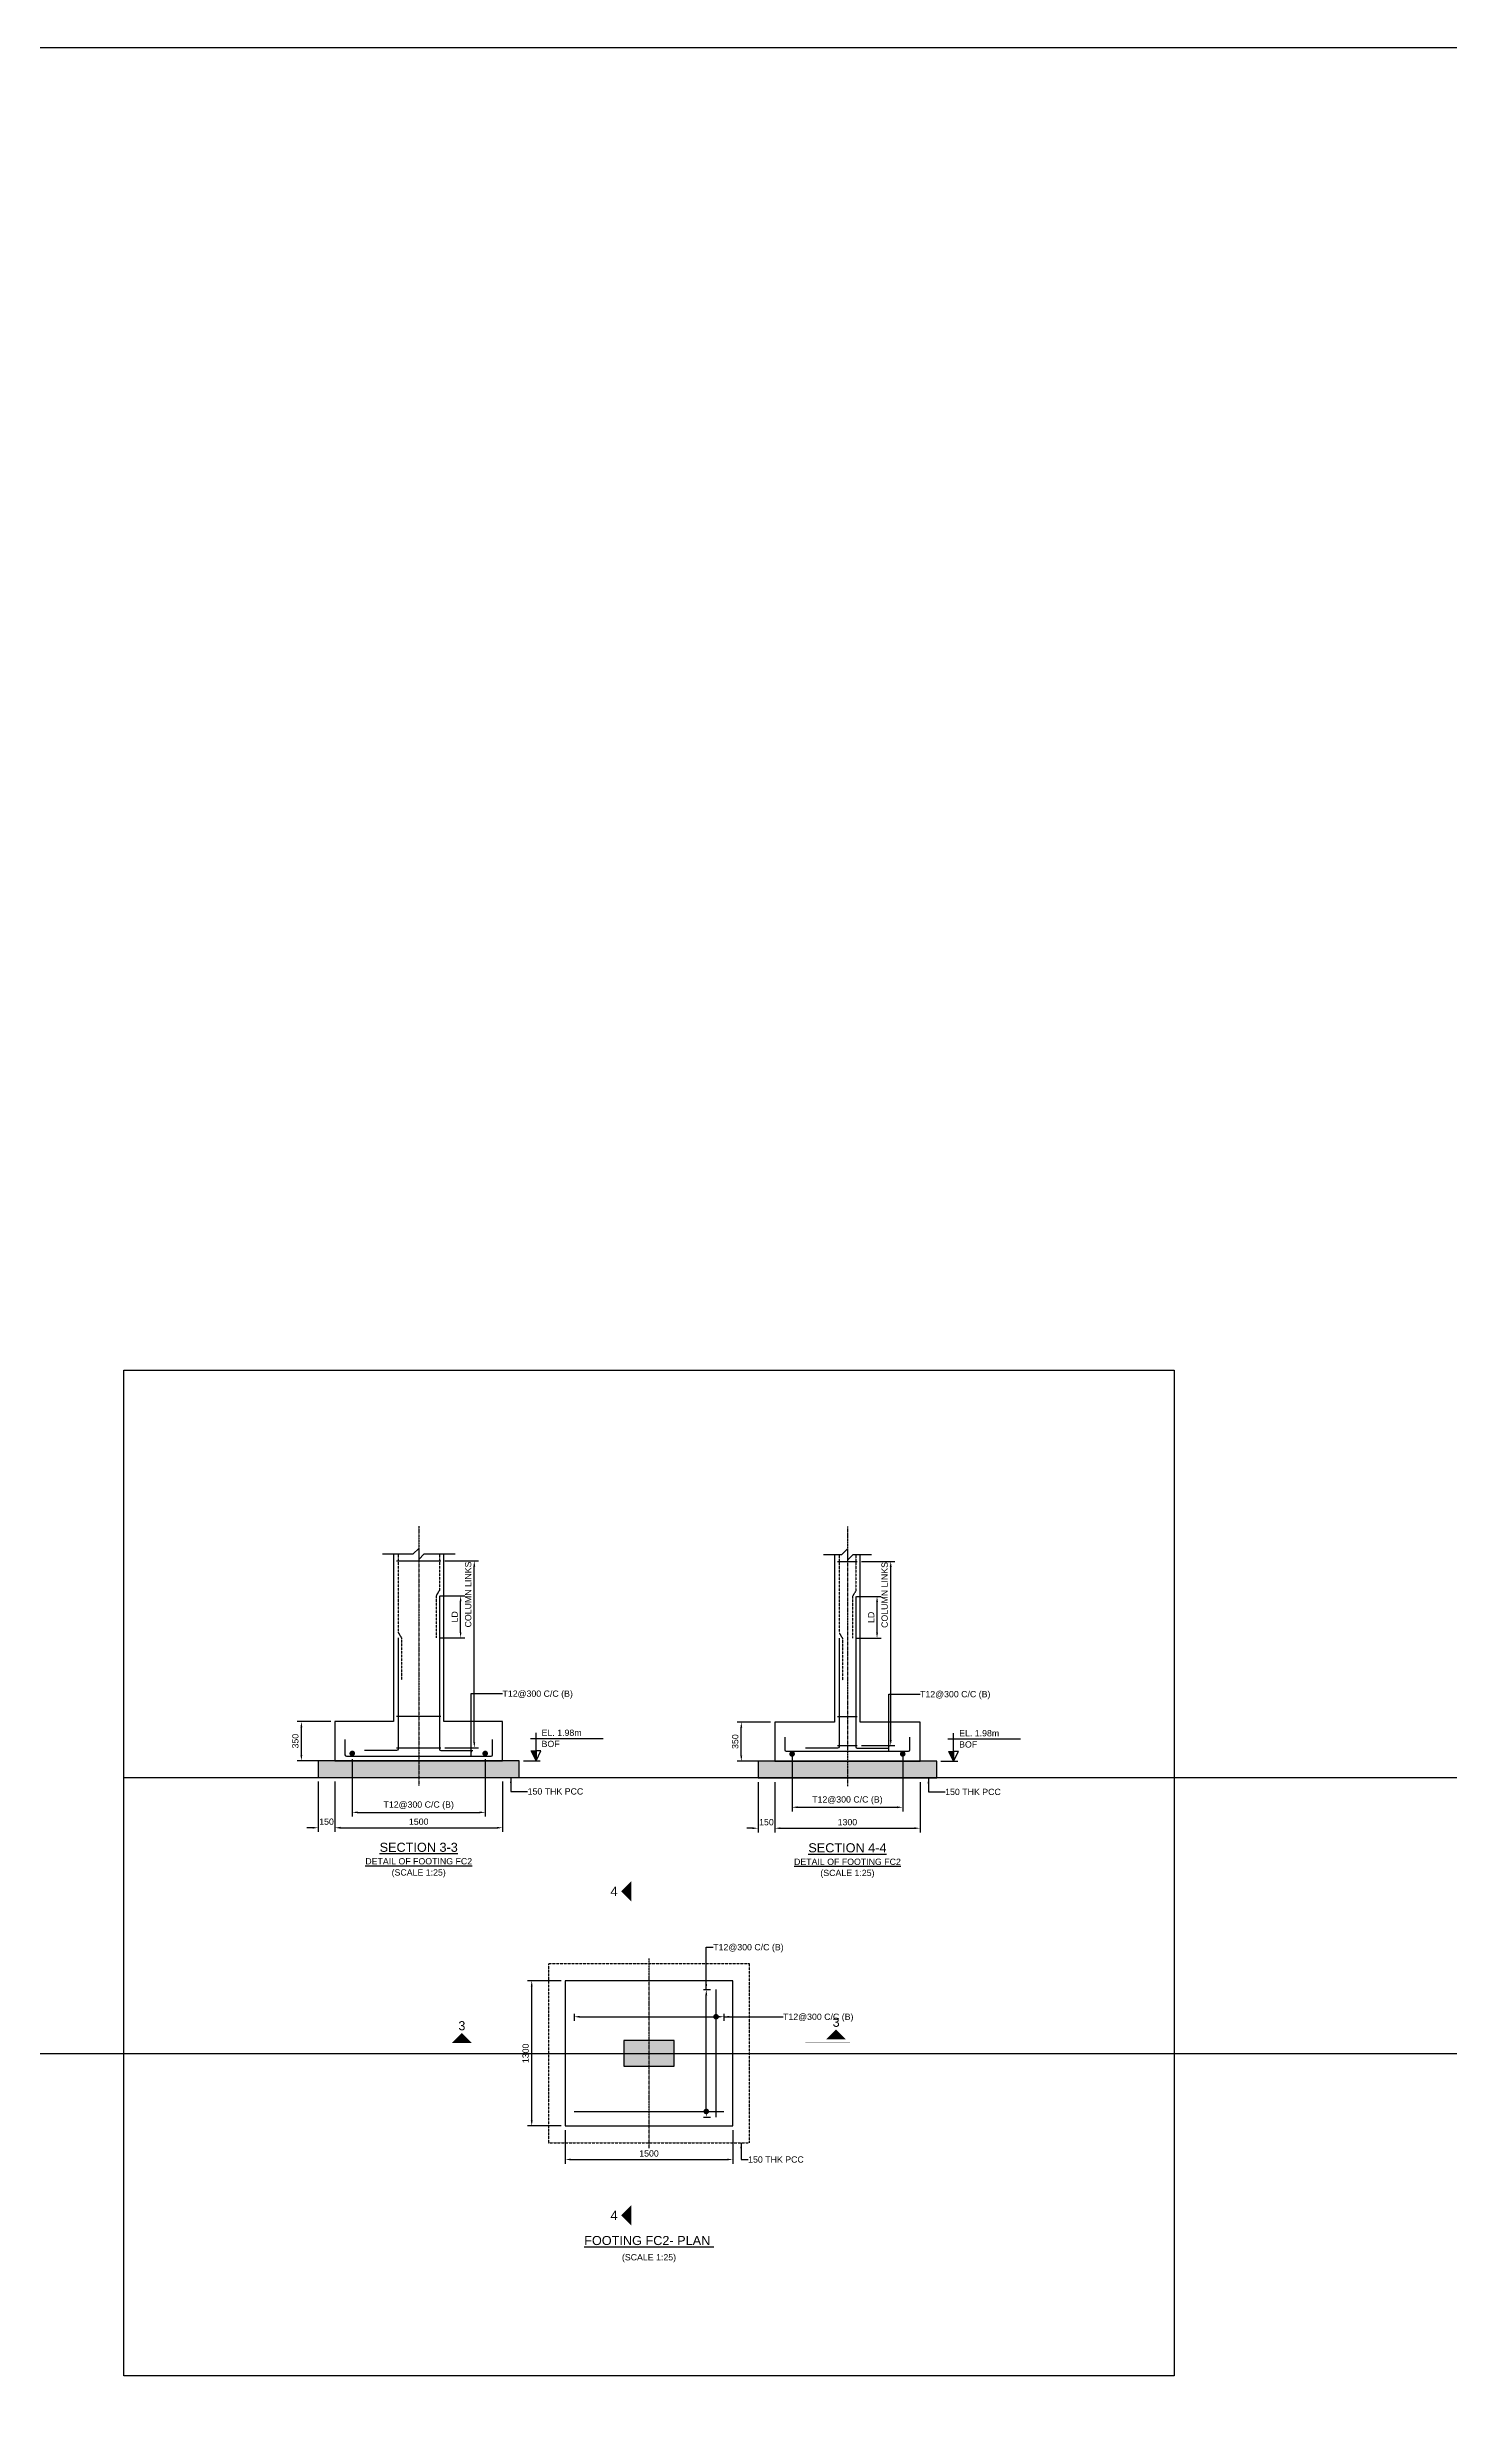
# Model space of a CAD drawing. Header units: inches. Extents: x -816171 to 9366335, y -450961 to 689132.
# Drawn here: x 5478464 to 5528671, y 311140 to 395952 of the extents above; entities that cross this region are included whole.
import ezdxf
from ezdxf.enums import TextEntityAlignment as Align

# ---------------------------------------------------------------- set-up
doc = ezdxf.new("R2010")
doc.units = ezdxf.units.IN
doc.header["$MEASUREMENT"] = 0
doc.linetypes.add('Cline', pattern=[1, 0.625, -0.125, 0.125, -0.125])
doc.linetypes.add('DASHED', pattern=[0.75, 0.5, -0.25])
for name, color, linetype in [('Center Line', 1, 'Continuous'), ('Column', 2, 'Continuous'), ('Concrete Line', 2, 'Continuous'), ('Dim', 31, 'Continuous'), ('Footing', 4, 'Continuous'), ('Labels', 4, 'Continuous'), ('PCC', 5, 'Continuous'), ('Reinforcement', 130, 'Continuous'), ('Schedule Border', 60, 'Continuous'), ('Section Mark', 5, 'Continuous'), ('Solid', 25, 'Continuous'), ('Text', 31, 'Continuous')]:
    doc.layers.add(name, color=color, linetype=linetype)
doc.styles.add('SC-FTG1', font='sanss___.ttf')
doc.styles.add('SC-FTG2', font='SansSerif')
doc.dimstyles.new('RccFooting', dxfattribs={"dimtxt": 225, "dimasz": 200, "dimexe": 150, "dimexo": 150, "dimgap": 100, "dimtad": 1, "dimtoh": 1, "dimdec": 4, "dimlfac": 0.25, "dimzin": 0, "dimdsep": 46, "dimtxsty": 'SC-FTG2', "dimcen": 0.09, "dimclrd": 8, "dimclre": 8, "dimclrt": 31, "dimadec": 0, "dimazin": 0, "dimtfac": 1, "dimtdec": 0, "dimtix": 1, "dimtofl": 0, "dimtmove": 0, "dimatfit": 3, "dimfxl": 1, "dimtolj": 1, "dimtzin": 0, "dimarcsym": 0})

# ---------------------------------------------------------------- blocks, each defined once
blk = doc.blocks.new('*D2150')
at = {"layer": 'DEFPOINTS', "color": 0, "transparency": 16777216}
for p in [(5497005, 321544), (5503005, 321544), (5503005, 320344)]:
    blk.add_point(p, dxfattribs=at)
at = {"layer": 'Dim', "color": 8, "lineweight": -2, "transparency": 16777216}
for p, q in [((5497005, 321394), (5497005, 320194)), ((5503005, 321394), (5503005, 320194)), ((5497205, 320344), (5502805, 320344))]:
    blk.add_line(p, q, dxfattribs=at)
at = {"layer": 'Dim', "color": 8, "transparency": 16777216}
for points in [[(5497205, 320378), (5497205, 320311), (5497005, 320344)], [(5502805, 320378), (5502805, 320311), (5503005, 320344)]]:
    blk.add_solid(points, dxfattribs=at)
at = {"layer": 'Dim', "color": 31, "transparency": 16777216, "insert": (5500005, 320560), "char_height": 225, "attachment_point": 5, "style": 'SC-FTG2'}
blk.add_mtext('\\A1;1500', dxfattribs=at)
blk = doc.blocks.new('*D2151')
at = {"layer": 'DEFPOINTS', "color": 0, "transparency": 16777216}
for p in [(5495805, 326744), (5497005, 326744), (5497005, 321544)]:
    blk.add_point(p, dxfattribs=at)
at = {"layer": 'Dim', "color": 8, "lineweight": -2, "transparency": 16777216}
for p, q in [((5496855, 326744), (5495655, 326744)), ((5495805, 321744), (5495805, 326544)), ((5496855, 321544), (5495655, 321544))]:
    blk.add_line(p, q, dxfattribs=at)
at = {"layer": 'Dim', "color": 8, "transparency": 16777216}
for points in [[(5495771, 326544), (5495838, 326544), (5495805, 326744)], [(5495771, 321744), (5495838, 321744), (5495805, 321544)]]:
    blk.add_solid(points, dxfattribs=at)
at = {"layer": 'Dim', "color": 31, "transparency": 16777216, "insert": (5495589, 324144), "char_height": 225, "attachment_point": 5, "rotation": 90, "style": 'SC-FTG2'}
blk.add_mtext('\\A1;1300', dxfattribs=at)
blk = doc.blocks.new('*D2152')
at = {"layer": 'DEFPOINTS', "color": 0, "transparency": 16777216}
for p in [(5501805, 326424), (5502055, 326424), (5501805, 321864)]:
    blk.add_point(p, dxfattribs=at)
at = {"layer": 'Dim', "color": 8, "lineweight": -2, "transparency": 16777216}
for p, q in [((5501955, 326424), (5502205, 326424)), ((5502055, 322064), (5502055, 326224)), ((5501955, 321864), (5502205, 321864))]:
    blk.add_line(p, q, dxfattribs=at)
at = {"layer": 'Dim', "color": 8, "transparency": 16777216}
for points in [[(5502021, 326224), (5502088, 326224), (5502055, 326424)], [(5502021, 322064), (5502088, 322064), (5502055, 321864)]]:
    blk.add_solid(points, dxfattribs=at)
blk = doc.blocks.new('*D2142')
at = {"layer": 'DEFPOINTS', "color": 0, "transparency": 16777216}
for p in [(5497325, 325704), (5502685, 325704), (5502685, 325454)]:
    blk.add_point(p, dxfattribs=at)
at = {"layer": 'Dim', "color": 8, "lineweight": -2, "transparency": 16777216}
for p, q in [((5497325, 325554), (5497325, 325304)), ((5497525, 325454), (5502485, 325454)), ((5502685, 325554), (5502685, 325304))]:
    blk.add_line(p, q, dxfattribs=at)
at = {"layer": 'Dim', "color": 8, "transparency": 16777216}
for points in [[(5497525, 325488), (5497525, 325421), (5497325, 325454)], [(5502485, 325488), (5502485, 325421), (5502685, 325454)]]:
    blk.add_solid(points, dxfattribs=at)
blk = doc.blocks.new('*D2143')
at = {"layer": 'DEFPOINTS', "color": 0, "transparency": 16777216}
for p in [(5488159, 334020), (5488759, 334020), (5488759, 332220)]:
    blk.add_point(p, dxfattribs=at)
at = {"layer": 'Dim', "color": 8, "lineweight": -2, "transparency": 16777216}
for p, q in [((5488159, 333870), (5488159, 332070)), ((5488759, 333870), (5488759, 332070)), ((5487959, 332220), (5487759, 332220)), ((5488959, 332220), (5489159, 332220))]:
    blk.add_line(p, q, dxfattribs=at)
at = {"layer": 'Dim', "color": 8, "transparency": 16777216}
for points in [[(5487959, 332254), (5487959, 332187), (5488159, 332220)], [(5488959, 332254), (5488959, 332187), (5488759, 332220)]]:
    blk.add_solid(points, dxfattribs=at)
at = {"layer": 'Dim', "color": 31, "transparency": 16777216, "insert": (5488459, 332436), "char_height": 225, "attachment_point": 5, "style": 'SC-FTG2'}
blk.add_mtext('\\A1;150', dxfattribs=at)
blk = doc.blocks.new('*D2144')
at = {"layer": 'DEFPOINTS', "color": 0, "transparency": 16777216}
for p in [(5488759, 334020), (5494759, 334020), (5494759, 332220)]:
    blk.add_point(p, dxfattribs=at)
at = {"layer": 'Dim', "color": 8, "lineweight": -2, "transparency": 16777216}
for p, q in [((5488759, 333870), (5488759, 332070)), ((5494759, 333870), (5494759, 332070)), ((5488959, 332220), (5494559, 332220))]:
    blk.add_line(p, q, dxfattribs=at)
at = {"layer": 'Dim', "color": 8, "transparency": 16777216}
for points in [[(5488959, 332254), (5488959, 332187), (5488759, 332220)], [(5494559, 332254), (5494559, 332187), (5494759, 332220)]]:
    blk.add_solid(points, dxfattribs=at)
at = {"layer": 'Dim', "color": 31, "transparency": 16777216, "insert": (5491759, 332436), "char_height": 225, "attachment_point": 5, "style": 'SC-FTG2'}
blk.add_mtext('\\A1;1500', dxfattribs=at)
blk = doc.blocks.new('*D2145')
at = {"layer": 'DEFPOINTS', "color": 0, "transparency": 16777216}
for p in [(5487559, 336020), (5488759, 336020), (5488759, 334620)]:
    blk.add_point(p, dxfattribs=at)
at = {"layer": 'Dim', "color": 8, "lineweight": -2, "transparency": 16777216}
for p, q in [((5488609, 336020), (5487409, 336020)), ((5487559, 334820), (5487559, 335820)), ((5488609, 334620), (5487409, 334620))]:
    blk.add_line(p, q, dxfattribs=at)
at = {"layer": 'Dim', "color": 8, "transparency": 16777216}
for points in [[(5487526, 335820), (5487592, 335820), (5487559, 336020)], [(5487526, 334820), (5487592, 334820), (5487559, 334620)]]:
    blk.add_solid(points, dxfattribs=at)
at = {"layer": 'Dim', "color": 31, "transparency": 16777216, "insert": (5487343, 335320), "char_height": 225, "attachment_point": 5, "rotation": 90, "style": 'SC-FTG2'}
blk.add_mtext('\\A1;350', dxfattribs=at)
blk = doc.blocks.new('*D2153')
at = {"layer": 'DEFPOINTS', "color": 0, "transparency": 16777216}
for p in [(5489379, 334830), (5494139, 334830), (5494139, 332770)]:
    blk.add_point(p, dxfattribs=at)
at = {"layer": 'Dim', "color": 8, "lineweight": -2, "transparency": 16777216}
for p, q in [((5489379, 334680), (5489379, 332620)), ((5494139, 334680), (5494139, 332620)), ((5489579, 332770), (5493939, 332770))]:
    blk.add_line(p, q, dxfattribs=at)
at = {"layer": 'Dim', "color": 8, "transparency": 16777216}
for points in [[(5489579, 332804), (5489579, 332737), (5489379, 332770)], [(5493939, 332804), (5493939, 332737), (5494139, 332770)]]:
    blk.add_solid(points, dxfattribs=at)
at = {"layer": 'Dim', "color": 31, "transparency": 16777216, "insert": (5491759, 333017), "char_height": 225, "attachment_point": 5, "style": 'SC-FTG2'}
blk.add_mtext('\\A1;T12@300 C/C (B)', dxfattribs=at)
blk = doc.blocks.new('*D2154')
at = {"layer": 'DEFPOINTS', "color": 0, "transparency": 16777216}
for p in [(5492379, 340520), (5493259, 340520), (5492379, 339020)]:
    blk.add_point(p, dxfattribs=at)
at = {"layer": 'Dim', "color": 8, "lineweight": -2, "transparency": 16777216}
for p, q in [((5492529, 340520), (5493409, 340520)), ((5493259, 339220), (5493259, 340320)), ((5492529, 339020), (5493409, 339020))]:
    blk.add_line(p, q, dxfattribs=at)
at = {"layer": 'Dim', "color": 8, "transparency": 16777216}
for points in [[(5493226, 340320), (5493292, 340320), (5493259, 340520)], [(5493226, 339220), (5493292, 339220), (5493259, 339020)]]:
    blk.add_solid(points, dxfattribs=at)
at = {"layer": 'Dim', "color": 31, "transparency": 16777216, "insert": (5493046, 339770), "char_height": 225, "attachment_point": 5, "rotation": 90, "style": 'SC-FTG2'}
blk.add_mtext('\\A1;LD', dxfattribs=at)
blk = doc.blocks.new('*D2155')
at = {"layer": 'DEFPOINTS', "color": 0, "transparency": 16777216}
for p in [(5492549, 341770), (5493749, 341770), (5492549, 335080)]:
    blk.add_point(p, dxfattribs=at)
at = {"layer": 'Dim', "color": 8, "lineweight": -2, "transparency": 16777216}
for p, q in [((5492699, 341770), (5493899, 341770)), ((5493749, 335280), (5493749, 341570)), ((5492699, 335080), (5493899, 335080))]:
    blk.add_line(p, q, dxfattribs=at)
at = {"layer": 'Dim', "color": 8, "transparency": 16777216}
for points in [[(5493716, 341570), (5493782, 341570), (5493749, 341770)], [(5493716, 335280), (5493782, 335280), (5493749, 335080)]]:
    blk.add_solid(points, dxfattribs=at)
at = {"layer": 'Dim', "color": 31, "transparency": 16777216, "insert": (5493531, 340570), "char_height": 225, "attachment_point": 5, "rotation": 90, "style": 'SC-FTG2'}
blk.add_mtext('\\A1;COLUMN LINKS', dxfattribs=at)
blk = doc.blocks.new('*D2156')
at = {"layer": 'DEFPOINTS', "color": 0, "transparency": 16777216}
for p in [(5503909, 334003), (5504509, 334003), (5504509, 332203)]:
    blk.add_point(p, dxfattribs=at)
at = {"layer": 'Dim', "color": 8, "lineweight": -2, "transparency": 16777216}
for p, q in [((5503909, 333853), (5503909, 332053)), ((5504509, 333853), (5504509, 332053)), ((5503709, 332203), (5503509, 332203)), ((5504709, 332203), (5504909, 332203))]:
    blk.add_line(p, q, dxfattribs=at)
at = {"layer": 'Dim', "color": 8, "transparency": 16777216}
for points in [[(5503709, 332236), (5503709, 332170), (5503909, 332203)], [(5504709, 332236), (5504709, 332170), (5504509, 332203)]]:
    blk.add_solid(points, dxfattribs=at)
at = {"layer": 'Dim', "color": 31, "transparency": 16777216, "insert": (5504209, 332419), "char_height": 225, "attachment_point": 5, "style": 'SC-FTG2'}
blk.add_mtext('\\A1;150', dxfattribs=at)
blk = doc.blocks.new('*D2157')
at = {"layer": 'DEFPOINTS', "color": 0, "transparency": 16777216}
for p in [(5504509, 334003), (5509709, 334003), (5509709, 332203)]:
    blk.add_point(p, dxfattribs=at)
at = {"layer": 'Dim', "color": 8, "lineweight": -2, "transparency": 16777216}
for p, q in [((5504509, 333853), (5504509, 332053)), ((5509709, 333853), (5509709, 332053)), ((5504709, 332203), (5509509, 332203))]:
    blk.add_line(p, q, dxfattribs=at)
at = {"layer": 'Dim', "color": 8, "transparency": 16777216}
for points in [[(5504709, 332236), (5504709, 332170), (5504509, 332203)], [(5509509, 332236), (5509509, 332170), (5509709, 332203)]]:
    blk.add_solid(points, dxfattribs=at)
at = {"layer": 'Dim', "color": 31, "transparency": 16777216, "insert": (5507109, 332419), "char_height": 225, "attachment_point": 5, "style": 'SC-FTG2'}
blk.add_mtext('\\A1;1300', dxfattribs=at)
blk = doc.blocks.new('*D2163')
at = {"layer": 'DEFPOINTS', "color": 0, "transparency": 16777216}
for p in [(5503309, 336003), (5504509, 336003), (5504509, 334603)]:
    blk.add_point(p, dxfattribs=at)
at = {"layer": 'Dim', "color": 8, "lineweight": -2, "transparency": 16777216}
for p, q in [((5504359, 336003), (5503159, 336003)), ((5503309, 334803), (5503309, 335803)), ((5504359, 334603), (5503159, 334603))]:
    blk.add_line(p, q, dxfattribs=at)
at = {"layer": 'Dim', "color": 8, "transparency": 16777216}
for points in [[(5503276, 335803), (5503343, 335803), (5503309, 336003)], [(5503276, 334803), (5503343, 334803), (5503309, 334603)]]:
    blk.add_solid(points, dxfattribs=at)
at = {"layer": 'Dim', "color": 31, "transparency": 16777216, "insert": (5503093, 335303), "char_height": 225, "attachment_point": 5, "rotation": 90, "style": 'SC-FTG2'}
blk.add_mtext('\\A1;350', dxfattribs=at)
blk = doc.blocks.new('*D2164')
at = {"layer": 'DEFPOINTS', "color": 0, "transparency": 16777216}
for p in [(5505129, 335013), (5509089, 335013), (5509089, 332953)]:
    blk.add_point(p, dxfattribs=at)
at = {"layer": 'Dim', "color": 8, "lineweight": -2, "transparency": 16777216}
for p, q in [((5505129, 334863), (5505129, 332803)), ((5509089, 334863), (5509089, 332803)), ((5505329, 332953), (5508889, 332953))]:
    blk.add_line(p, q, dxfattribs=at)
at = {"layer": 'Dim', "color": 8, "transparency": 16777216}
for points in [[(5505329, 332986), (5505329, 332920), (5505129, 332953)], [(5508889, 332986), (5508889, 332920), (5509089, 332953)]]:
    blk.add_solid(points, dxfattribs=at)
at = {"layer": 'Dim', "color": 31, "transparency": 16777216, "insert": (5507109, 333200), "char_height": 225, "attachment_point": 5, "style": 'SC-FTG2'}
blk.add_mtext('\\A1;T12@300 C/C (B)', dxfattribs=at)
blk = doc.blocks.new('*D2165')
at = {"layer": 'DEFPOINTS', "color": 0, "transparency": 16777216}
for p in [(5507289, 340503), (5508169, 340503), (5507289, 339003)]:
    blk.add_point(p, dxfattribs=at)
at = {"layer": 'Dim', "color": 8, "lineweight": -2, "transparency": 16777216}
for p, q in [((5507439, 340503), (5508319, 340503)), ((5508169, 339203), (5508169, 340303)), ((5507439, 339003), (5508319, 339003))]:
    blk.add_line(p, q, dxfattribs=at)
at = {"layer": 'Dim', "color": 8, "transparency": 16777216}
for points in [[(5508136, 340303), (5508203, 340303), (5508169, 340503)], [(5508136, 339203), (5508203, 339203), (5508169, 339003)]]:
    blk.add_solid(points, dxfattribs=at)
at = {"layer": 'Dim', "color": 31, "transparency": 16777216, "insert": (5507957, 339753), "char_height": 225, "attachment_point": 5, "rotation": 90, "style": 'SC-FTG2'}
blk.add_mtext('\\A1;LD', dxfattribs=at)
blk = doc.blocks.new('*D2166')
at = {"layer": 'DEFPOINTS', "color": 0, "transparency": 16777216}
for p in [(5507459, 341753), (5508659, 341753), (5507459, 335163)]:
    blk.add_point(p, dxfattribs=at)
at = {"layer": 'Dim', "color": 8, "lineweight": -2, "transparency": 16777216}
for p, q in [((5507609, 341753), (5508809, 341753)), ((5508659, 335363), (5508659, 341553)), ((5507609, 335163), (5508809, 335163))]:
    blk.add_line(p, q, dxfattribs=at)
at = {"layer": 'Dim', "color": 8, "transparency": 16777216}
for points in [[(5508626, 341553), (5508693, 341553), (5508659, 341753)], [(5508626, 335363), (5508693, 335363), (5508659, 335163)]]:
    blk.add_solid(points, dxfattribs=at)
at = {"layer": 'Dim', "color": 31, "transparency": 16777216, "insert": (5508442, 340553), "char_height": 225, "attachment_point": 5, "rotation": 90, "style": 'SC-FTG2'}
blk.add_mtext('\\A1;COLUMN LINKS', dxfattribs=at)

msp = doc.modelspace()

# ---------------------------------------------------------------- hatches: boundary and pattern name
at = {"layer": 'Solid'}
for points in [[(5488158.96196, 334020.24932), (5495358.96196, 334020.24932), (5495358.96196, 334620.24932), (5488158.96196, 334620.24932)], [(5495958.96196, 334620.24932), (5495783.96196, 334970.24932), (5495958.96196, 334970.24932)], [(5503909.17153, 334003.05879), (5510309.17153, 334003.05879), (5510309.17153, 334603.05879), (5503909.17153, 334603.05879)], [(5510909.17153, 334603.05879), (5510734.17153, 334953.05879), (5510909.17153, 334953.05879)], [(5499364.62407, 330294.42233), (5499014.62407, 329944.42233), (5499364.62407, 329594.42233), (5499364.62407, 330294.42233)], [(5492954.62407, 324520.42233), (5493304.62407, 324870.42233), (5493654.62407, 324520.42233), (5492954.62407, 324520.42233)], [(5507054.62407, 324644.42233), (5506704.62407, 324994.42233), (5506354.62407, 324644.42233), (5507054.62407, 324644.42233)], [(5499104.62407, 323684.42233), (5500904.62407, 323684.42233), (5500904.62407, 324604.42233), (5499104.62407, 324604.42233)], [(5499364.62407, 317994.42233), (5499014.62407, 318344.42233), (5499364.62407, 318694.42233), (5499364.62407, 317994.42233)]]:
    msp.add_hatch(color=256, dxfattribs=at).paths.add_polyline_path(points, flags=0)

# ---------------------------------------------------------------- linework, layer by layer
msp.add_lwpolyline([(5266849.35229, 395952.13534), (5795953.51014, 395952.13534), (5795953.51014, 141360.22388), (5266849.35229, 141360.22388)], close=True)
msp.add_lwpolyline([(5481204.62407, 312603.05879), (5481204.62407, 348603.05879), (5518804.62407, 348603.05879), (5518804.62407, 312603.05879), (5481204.62407, 312603.05879)])
at = {"layer": 'Center Line', "linetype": 'Cline'}
for points in [[(5491758.96196, 343020.24932), (5491758.96196, 333720.24932)], [(5507109.17153, 343003.05879), (5507109.17153, 333703.05879)], [(5500004.62407, 320744.42233), (5500004.62407, 327544.42233)], [(5496204.62407, 324144.42233), (5503804.62407, 324144.42233)]]:
    msp.add_lwpolyline(points, dxfattribs=at)
at = {"layer": 'Column'}
msp.add_lwpolyline([(5499104.62407, 323684.42233), (5500904.62407, 323684.42233), (5500904.62407, 324604.42233), (5499104.62407, 324604.42233), (5499104.62407, 323684.42233)], dxfattribs=at)
at = {"layer": 'Concrete Line'}
for points in [[(5490858.96196, 342020.24932), (5490858.96196, 336020.24932), (5488758.96196, 336020.24932), (5488758.96196, 334620.24932), (5494758.96196, 334620.24932), (5494758.96196, 336020.24932), (5492658.96196, 336020.24932), (5492658.96196, 342020.24932)], [(5490458.96196, 342020.24932), (5491558.96196, 342020.24932), (5491758.96196, 342220.24932), (5491758.96196, 341820.24932), (5491958.96196, 342020.24932), (5493058.96196, 342020.24932)], [(5506649.17153, 342003.05879), (5506649.17153, 336003.05879), (5504509.17153, 336003.05879), (5504509.17153, 334603.05879), (5509709.17153, 334603.05879), (5509709.17153, 336003.05879), (5507569.17153, 336003.05879), (5507569.17153, 342003.05879)], [(5506249.17153, 342003.05879), (5506909.17153, 342003.05879), (5507109.17153, 342203.05879), (5507109.17153, 341803.05879), (5507309.17153, 342003.05879), (5507969.17153, 342003.05879)]]:
    msp.add_lwpolyline(points, dxfattribs=at)
at = {"layer": 'Dim', "color": 8, "const_width": 100}
for points in [[(5502354.62407, 325454.42233, 1), (5502454.62407, 325454.42233, 1)], [(5502004.62407, 322064.42233, 1), (5502104.62407, 322064.42233, 1)]]:
    msp.add_lwpolyline(points, format="xyb", close=True, dxfattribs=at)
at = {"layer": 'Footing'}
msp.add_lwpolyline([(5497004.62407, 321544.42233), (5503004.62407, 321544.42233), (5503004.62407, 326744.42233), (5497004.62407, 326744.42233), (5497004.62407, 321544.42233)], dxfattribs=at)
at = {"layer": 'PCC'}
for points in [[(5488158.96196, 334020.24932), (5495358.96196, 334020.24932), (5495358.96196, 334620.24932), (5488158.96196, 334620.24932), (5488158.96196, 334020.24932)], [(5503909.17153, 334003.05879), (5510309.17153, 334003.05879), (5510309.17153, 334603.05879), (5503909.17153, 334603.05879), (5503909.17153, 334003.05879)]]:
    msp.add_lwpolyline(points, dxfattribs=at)
at = {"layer": 'PCC', "linetype": 'DASHED'}
msp.add_lwpolyline([(5496404.62407, 320944.42233), (5503604.62407, 320944.42233), (5503604.62407, 327344.42233), (5496404.62407, 327344.42233), (5496404.62407, 320944.42233)], dxfattribs=at)
at = {"layer": 'Reinforcement', "linetype": 'DASHED'}
for points in [[(5491018.96196, 342020.24932), (5491018.96196, 339220.24932), (5491138.96196, 339020.24932), (5491138.96196, 337520.24932)], [(5492498.96196, 342020.24932), (5492498.96196, 340720.24932), (5492378.96196, 340520.24932), (5492378.96196, 339020.24932)], [(5506809.17153, 342003.05879), (5506809.17153, 339203.05879), (5506929.17153, 339003.05879), (5506929.17153, 337503.05879)], [(5507409.17153, 342003.05879), (5507409.17153, 340703.05879), (5507289.17153, 340503.05879), (5507289.17153, 339003.05879)]]:
    msp.add_lwpolyline(points, dxfattribs=at)
at = {"layer": 'Reinforcement'}
for points in [[(5490968.96196, 341770.24932), (5492548.96196, 341770.24932)], [(5506759.17153, 341753.05879), (5507459.17153, 341753.05879)], [(5490968.96196, 336220.24932), (5492548.96196, 336220.24932)], [(5506759.17153, 336203.05879), (5507459.17153, 336203.05879)], [(5490968.96196, 335080.24932), (5492548.96196, 335080.24932)], [(5506759.17153, 335163.05879), (5507459.17153, 335163.05879)], [(5502404.62407, 321864.42233), (5502404.62407, 326424.42233)], [(5497324.62407, 322064.42233), (5502684.62407, 322064.42233)]]:
    msp.add_lwpolyline(points, dxfattribs=at)
for points in [[(5492498.96196, 340520.24932), (5492498.96196, 335030.24932, 0.4), (5492548.96196, 334980.24932), (5493698.96196, 334980.24932, 0.4), (5493698.96196, 334980.24932), (5493698.96196, 334980.24932)], [(5507409.17153, 340503.05879), (5507409.17153, 335113.05879, 0.4), (5507459.17153, 335063.05879), (5508609.17153, 335063.05879, 0.4), (5508609.17153, 335063.05879), (5508609.17153, 335063.05879)], [(5491018.96196, 339020.24932), (5491018.96196, 335030.24932, -0.4), (5490968.96196, 334980.24932), (5489818.96196, 334980.24932, 0.4), (5489818.96196, 334980.24932), (5489818.96196, 334980.24932)], [(5506809.17153, 339003.05879), (5506809.17153, 335113.05879, -0.4), (5506759.17153, 335063.05879), (5505609.17153, 335063.05879, 0.4), (5505609.17153, 335063.05879), (5505609.17153, 335063.05879)], [(5489118.96196, 335380.24932), (5489118.96196, 334830.24932, 0.4), (5489168.96196, 334780.24932), (5494348.96196, 334780.24932, 0.4), (5494398.96196, 334830.24932), (5494398.96196, 335380.24932)], [(5504869.17153, 335463.05879), (5504869.17153, 335013.05879, 0.4), (5504919.17153, 334963.05879), (5509299.17153, 334963.05879, 0.4), (5509349.17153, 335013.05879), (5509349.17153, 335463.05879)]]:
    msp.add_lwpolyline(points, format="xyb", dxfattribs=at)
at = {"layer": 'Reinforcement', "const_width": 100}
for points in [[(5489328.96196, 334880.24932, 1), (5489428.96196, 334880.24932, 1)], [(5494088.96196, 334880.24932, 1), (5494188.96196, 334880.24932, 1)], [(5505079.17153, 334863.05879, 1), (5505179.17153, 334863.05879, 1)], [(5509039.17153, 334863.05879, 1), (5509139.17153, 334863.05879, 1)]]:
    msp.add_lwpolyline(points, format="xyb", close=True, dxfattribs=at)
at = {"layer": 'Schedule Border'}
for p, q in [((5481204.62407, 334020.24932), (5595217.01533, 334020.24932)), ((5469204.62407, 324144.42233), (5612294.21667, 324144.42233)), ((5481204.62407, 324144.42233), (5518804.62407, 324144.42233))]:
    msp.add_line(p, q, dxfattribs=at)
at = {"layer": 'Section Mark'}
for p, q in [((5495508.96196, 334620.24932), (5496108.96196, 334620.24932)), ((5510459.17153, 334603.05879), (5511059.17153, 334603.05879))]:
    msp.add_line(p, q, dxfattribs=at)
for points in [[(5495758.96196, 335420.24932), (5498358.96196, 335420.24932)], [(5495958.96196, 334620.24932), (5495958.96196, 335620.24932)], [(5510709.17153, 335403.05879), (5513309.17153, 335403.05879)], [(5510909.17153, 334603.05879), (5510909.17153, 335603.05879)], [(5495958.96196, 334620.24932), (5495783.96196, 334970.24932), (5495958.96196, 334970.24932), (5495958.96196, 334620.24932)], [(5495958.96196, 334620.24932), (5496133.96196, 334970.24932), (5495958.96196, 334970.24932), (5495958.96196, 334620.24932)], [(5510909.17153, 334603.05879), (5510734.17153, 334953.05879), (5510909.17153, 334953.05879), (5510909.17153, 334603.05879)], [(5510909.17153, 334603.05879), (5511084.17153, 334953.05879), (5510909.17153, 334953.05879), (5510909.17153, 334603.05879)]]:
    msp.add_lwpolyline(points, dxfattribs=at)
at = {"layer": 'Section Mark', "const_width": 5}
for points in [[(5499364.62407, 330294.42233), (5499014.62407, 329944.42233), (5499364.62407, 329594.42233), (5499364.62407, 330294.42233)], [(5499464.62407, 328844.42233), (5499464.62407, 330444.42233)], [(5492954.62407, 324520.42233), (5493304.62407, 324870.42233), (5493654.62407, 324520.42233), (5492954.62407, 324520.42233)], [(5507054.62407, 324644.42233), (5506704.62407, 324994.42233), (5506354.62407, 324644.42233), (5507054.62407, 324644.42233)], [(5494404.62407, 324420.42233), (5492804.62407, 324420.42233)], [(5505604.62407, 324544.42233), (5507204.62407, 324544.42233)], [(5499464.62407, 319444.42233), (5499464.62407, 317844.42233)], [(5499364.62407, 317994.42233), (5499014.62407, 318344.42233), (5499364.62407, 318694.42233), (5499364.62407, 317994.42233)]]:
    msp.add_lwpolyline(points, dxfattribs=at)

# ---------------------------------------------------------------- texts
at = {"layer": 'Dim', "style": 'SC-FTG2'}
for s, p in [('T12@300 C/C (B)', (5494758.96196, 337020.24932)), ('T12@300 C/C (B)', (5509709.17153, 337003.05879)), ('150 THK PCC', (5495658.96196, 333520.24932)), ('150 THK PCC', (5510609.17153, 333503.05879)), ('150 THK PCC', (5503554.62407, 320344.42233))]:
    msp.add_text(s, height=225, dxfattribs=at).set_placement(p, align=Align.MIDDLE_LEFT)
at = {"layer": 'Labels', "style": 'SC-FTG1'}
for s, p in [('%%USECTION 3-3', (5491758.96196, 331520.24932)), ('%%USECTION 4-4', (5507109.17153, 331503.05879)), ('%%uFOOTING FC2- PLAN ', (5500004.62407, 317444.42233))]:
    msp.add_text(s, height=325, dxfattribs=at).set_placement(p, align=Align.MIDDLE_CENTER)
at = {"layer": 'Section Mark', "style": 'SC-FTG1'}
for s, p in [('4', (5498752.12407, 329944.42233)), ('3', (5493304.62407, 325132.92233)), ('3', (5506704.62407, 325256.92233)), ('4', (5498752.12407, 318344.42233))]:
    msp.add_text(s, height=325, dxfattribs=at).set_placement(p, align=Align.MIDDLE_CENTER)
at = {"layer": 'Text'}
for s, style, p in [('EL. 1.98m', 'SC-FTG2', (5496158.96196, 335620.24932)), ('BOF', 'SC-FTG2', (5496158.96196, 335220.24932)), ('EL. 1.98m', 'SC-FTG2', (5511109.17153, 335603.05879)), ('BOF', 'SC-FTG2', (5511109.17153, 335203.05879)), ('T12@300 C/C (B)', 'SC-FTG1', (5502304.62407, 327944.42233)), ('T12@300 C/C (B)', 'SC-FTG1', (5504804.62407, 325454.42233))]:
    msp.add_text(s, height=225, dxfattribs=dict(at, style=style)).set_placement(p, align=Align.MIDDLE_LEFT)
at = {"layer": 'Text', "style": 'SC-FTG1'}
for s, p in [('%%UDETAIL OF FOOTING FC2', (5491758.96196, 331020.24932)), ('%%UDETAIL OF FOOTING FC2', (5507109.17153, 331003.05879)), ('(SCALE 1:25)', (5491758.96196, 330620.24932)), ('(SCALE 1:25)', (5507109.17153, 330603.05879)), ('(SCALE 1:25)', (5500004.62407, 316844.42233))]:
    msp.add_text(s, height=225, dxfattribs=at).set_placement(p, align=Align.MIDDLE_CENTER)

# ---------------------------------------------------------------- dimensions: what is measured, and where the dimension line sits
at = {"layer": 'Dim'}
for base, p1, p2, angle, text, picture, middle in [((5493748.96196, 341770.24932), (5492548.96196, 335080.24932), (5492548.96196, 341770.24932), 90, 'COLUMN LINKS', '*D2155', (5493748.96196, 340570.24932)), ((5508659.17153, 341753.05879), (5507459.17153, 335163.05879), (5507459.17153, 341753.05879), 90, 'COLUMN LINKS', '*D2166', (5508659.17153, 340553.05879)), ((5493258.96196, 340520.24932), (5492378.96196, 339020.24932), (5492378.96196, 340520.24932), 90, 'LD', '*D2154', (5493258.96196, 339770.24932)), ((5508169.17153, 340503.05879), (5507289.17153, 339003.05879), (5507289.17153, 340503.05879), 90, 'LD', '*D2165', (5508169.17153, 339753.05879)), ((5502684.62407, 325454.42233), (5497324.62407, 325704.42233), (5502684.62407, 325704.42233), 0, ' ', '*D2142', (5501104.62407, 325454.42233)), ((5502054.62407, 326424.42233), (5501804.62407, 321864.42233), (5501804.62407, 326424.42233), 90, ' ', '*D2152', (5502054.62407, 323364.42233))]:
    dim = msp.add_linear_dim(base=base, p1=p1, p2=p2, angle=angle, text=text, dimstyle='RccFooting', override={"dimjust": 0}, dxfattribs=at)
    dim.commit()
    dim.dimension.update_dxf_attribs({"geometry": picture, "text_midpoint": middle, "dimtype": 161})
for p1, p2, distance, text, picture, middle in [((5488758.96196, 334620.24932), (5488758.96196, 336020.24932), 1200, '350', '*D2145', (5487342.91258, 335320.24932)), ((5504509.17153, 334603.05879), (5504509.17153, 336003.05879), 1200, '350', '*D2163', (5503093.12215, 335303.05879)), ((5505129.17153, 335013.05879), (5509089.17153, 335013.05879), -2060, 'T12@300 C/C (B)', '*D2164', (5507109.17153, 333200.12669)), ((5489378.96196, 334830.24932), (5494138.96196, 334830.24932), -2060, 'T12@300 C/C (B)', '*D2153', (5491758.96196, 333017.31722)), ((5488158.96196, 334020.24932), (5488758.96196, 334020.24932), -1800, '150', '*D2143', (5488458.96196, 332436.14439)), ((5488758.96196, 334020.24932), (5494758.96196, 334020.24932), -1800, '1500', '*D2144', (5491758.96196, 332436.14439)), ((5503909.17153, 334003.05879), (5504509.17153, 334003.05879), -1800, '150', '*D2156', (5504209.17153, 332418.95385)), ((5504509.17153, 334003.05879), (5509709.17153, 334003.05879), -1800, '1300', '*D2157', (5507109.17153, 332419.10817)), ((5497004.62407, 321544.42233), (5497004.62407, 326744.42233), 1200, '1300', '*D2151', (5495588.57469, 324144.42233)), ((5497004.62407, 321544.42233), (5503004.62407, 321544.42233), -1200, '1500', '*D2150', (5500004.62407, 320560.31739))]:
    dim = msp.add_aligned_dim(p1=p1, p2=p2, distance=distance, text=text, dimstyle='RccFooting', dxfattribs=at)
    dim.commit()
    dim.dimension.update_dxf_attribs({"geometry": picture, "text_midpoint": middle})

# ---------------------------------------------------------------- leaders
at = {"layer": 'Dim', "color": 8}
for points in [[(5493638.96196, 334780.24932), (5493638.96196, 337020.24932), (5494758.96196, 337020.24932)], [(5508589.17153, 334963.05879), (5508589.17153, 337003.05879), (5509709.17153, 337003.05879)], [(5495058.96196, 334020.24932), (5495058.96196, 333520.24932), (5495658.96196, 333520.24932)], [(5510009.17153, 334003.05879), (5510009.17153, 333503.05879), (5510609.17153, 333503.05879)], [(5502054.62407, 326424.42233), (5502054.62407, 327944.42233), (5502304.62407, 327944.42233)], [(5502684.62407, 325454.42233), (5504804.62407, 325454.42233), (5504804.62407, 325454.42233)], [(5503304.62407, 320944.42233), (5503304.62407, 320344.42233), (5503554.62407, 320344.42233)]]:
    msp.add_leader(points, dimstyle='RccFooting', dxfattribs=at)

doc.saveas('drawing.dxf')
